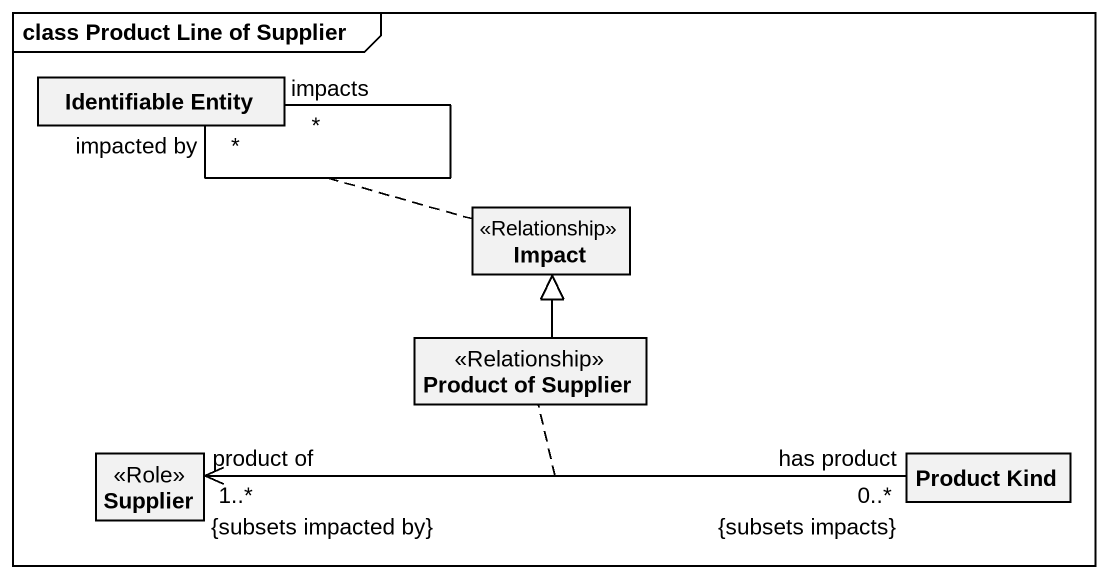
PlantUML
@startuml
mainframe class Product Line of Supplier
hide circle
hide empty members
class "Identifiable Entity" as Identifiable_Entity
class Impact <<Relationship>>
class "Product of Supplier" as Product_of_Supplier <<Relationship>>
class Supplier <<Role>>
class "Product Kind" as Product_Kind
Identifiable_Entity "impacted by\n*" -- "impacts\n*" Identifiable_Entity
(Identifiable_Entity, Identifiable_Entity) .. Impact
Product_of_Supplier -up-|> Impact
Supplier "product of\n1..*\n{subsets impacted by}" <-right- "has product\n0..*\n{subsets impacts}" Product_Kind
(Supplier, Product_Kind) .. Product_of_Supplier
@enduml
